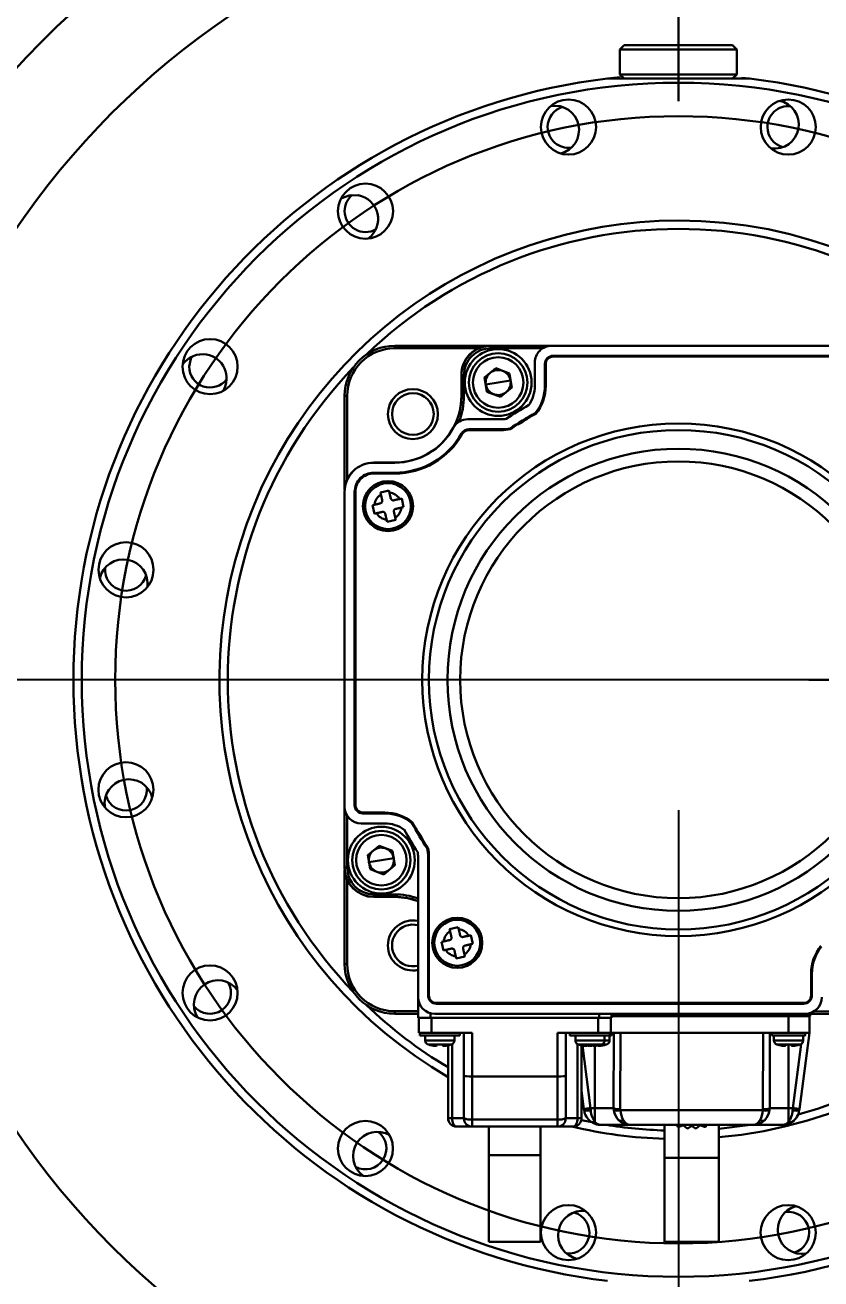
# Model space of a CAD drawing. Header units: millimetres. Extents: x 8 to 22425, y -1213 to 4973.
# Drawn here: x 10027 to 10122.4, y 3677.3 to 3827.5 of the extents above; entities that cross this region are included whole.
import ezdxf

# ---------------------------------------------------------------- set-up
doc = ezdxf.new("R2010")
doc.units = ezdxf.units.MM
doc.header["$PDSIZE"] = -1
doc.styles.get("Standard").update_dxf_attribs({"font": 'hyswlongfangsong.ttf'})
doc.dimstyles.new('ISO-25', dxfattribs={"dimscale": 25, "dimtxt": 3.5, "dimasz": 1.6, "dimexe": 1.25, "dimexo": 0.625, "dimtad": 1, "dimdec": 0, "dimzin": 9, "dimdsep": 46, "dimtxsty": 'Standard', "dimcen": 2.5, "dimadec": 0, "dimazin": 2, "dimtfac": 1, "dimtdec": 0, "dimtofl": 0, "dimtmove": 0, "dimatfit": 3, "dimfxl": 1, "dimarcsym": 0})

# ---------------------------------------------------------------- blocks, each defined once
blk = doc.blocks.new('*D170')
at = {"color": 0, "lineweight": -2, "transparency": 16777216}
for p, q in [((10120.92, 3749.07), (10816.81, 3749.07)), ((10785.56, 3709.07), (10785.56, 3165.07)), ((10540.92, 3125.07), (10816.81, 3125.07))]:
    blk.add_line(p, q, dxfattribs=at)
at = {"color": 0, "transparency": 16777216}
for points in [[(10778.89, 3709.07), (10792.22, 3709.07), (10785.56, 3749.07)], [(10778.89, 3165.07), (10792.22, 3165.07), (10785.56, 3125.07)]]:
    blk.add_solid(points, dxfattribs=at)
at = {"layer": 'Defpoints', "color": 0, "transparency": 16777216}
for p in [(10105.3, 3749.07), (10525.3, 3125.07), (10785.56, 3125.07)]:
    blk.add_point(p, dxfattribs=at)
at = {"color": 0, "transparency": 16777216, "insert": (10726.18, 3457.98), "char_height": 87.5, "attachment_point": 5, "rotation": 90}
blk.add_mtext('624', dxfattribs=at)
blk = doc.blocks.new('*D171')
at = {"color": 0, "lineweight": -2, "transparency": 16777216}
for p, q in [((10105.3, 3733.44), (10105.3, 3579.8)), ((10255.3, 3568.49), (10255.3, 3642.3)), ((10105.3, 3611.05), (9867.77, 3611.05)), ((10215.3, 3611.05), (10145.3, 3611.05))]:
    blk.add_line(p, q, dxfattribs=at)
at = {"color": 0, "transparency": 16777216}
for points in [[(10145.3, 3617.72), (10145.3, 3604.38), (10105.3, 3611.05)], [(10215.3, 3617.72), (10215.3, 3604.38), (10255.3, 3611.05)]]:
    blk.add_solid(points, dxfattribs=at)
at = {"layer": 'Defpoints', "color": 0, "transparency": 16777216}
for p in [(10105.3, 3749.07), (10255.3, 3611.05), (10255.3, 3552.87)]:
    blk.add_point(p, dxfattribs=at)
at = {"color": 0, "transparency": 16777216, "insert": (9939.68, 3670.42), "char_height": 87.5, "attachment_point": 5}
blk.add_mtext('150', dxfattribs=at)
blk = doc.blocks.new('*D173')
at = {"color": 0, "lineweight": -2, "transparency": 16777216}
for p, q in [((10120.92, 4329.07), (10815.43, 4329.07)), ((10784.18, 4289.07), (10784.18, 3789.07)), ((10120.92, 3749.07), (10815.43, 3749.07))]:
    blk.add_line(p, q, dxfattribs=at)
at = {"color": 0, "transparency": 16777216}
for points in [[(10777.51, 4289.07), (10790.84, 4289.07), (10784.18, 4329.07)], [(10777.51, 3789.07), (10790.84, 3789.07), (10784.18, 3749.07)]]:
    blk.add_solid(points, dxfattribs=at)
at = {"layer": 'Defpoints', "color": 0, "transparency": 16777216}
for p in [(10105.3, 4329.07), (10105.3, 3749.07), (10784.18, 3749.07)]:
    blk.add_point(p, dxfattribs=at)
at = {"color": 0, "transparency": 16777216, "insert": (10724.8, 4039.07), "char_height": 87.5, "attachment_point": 5, "rotation": 90}
blk.add_mtext('580', dxfattribs=at)
blk = doc.blocks.new('*D166')
at = {"color": 0, "lineweight": -2, "transparency": 16777216}
for p, q in [((9326.47, 4493.01), (8516.99, 4493.01)), ((8548.24, 3165.07), (8548.24, 4453.01)), ((10149.67, 3125.07), (8516.99, 3125.07))]:
    blk.add_line(p, q, dxfattribs=at)
at = {"color": 0, "transparency": 16777216}
for points in [[(8541.57, 4453.01), (8554.91, 4453.01), (8548.24, 4493.01)], [(8541.57, 3165.07), (8554.91, 3165.07), (8548.24, 3125.07)]]:
    blk.add_solid(points, dxfattribs=at)
at = {"layer": 'Defpoints', "color": 0, "transparency": 16777216}
for p in [(8548.24, 4493.01), (9342.1, 4493.01), (10165.3, 3125.07)]:
    blk.add_point(p, dxfattribs=at)
at = {"color": 0, "transparency": 16777216, "insert": (8488.87, 3809.04), "char_height": 87.5, "attachment_point": 5, "rotation": 90}
blk.add_mtext('1368', dxfattribs=at)

msp = doc.modelspace()

# ---------------------------------------------------------------- linework, layer by layer
at = {"color": 161, "lineweight": 30, "true_color": 0x67adff}
for p, q in [((10105.3, 3818.35), (10105.3, 4218.35)), ((10098.8, 3825.07), (10098.3, 3824.57)), ((10112.3, 3824.57), (10111.8, 3825.07)), ((10098.3, 3824.57), (10098.3, 3821.57)), ((10112.3, 3821.57), (10112.3, 3824.57)), ((10096.8, 3821.07), (10098.33, 3821.23)), ((10098.3, 3821.57), (10098.8, 3821.07)), ((10111.8, 3821.07), (10112.3, 3821.57)), ((10112.89, 3821.17), (10113.8, 3821.07)), ((10071.3, 3789.07), (10082.54, 3789.07)), ((10081.36, 3788.77), (10071.3, 3788.77)), ((10082.8, 3789.08), (10127.8, 3789.07)), ((10082.8, 3789.07), (10090.1, 3789.07)), ((10089.05, 3788.77), (10082.8, 3788.77)), ((10090.1, 3789.07), (10127.8, 3789.06)), ((10088.1, 3784.27), (10088.1, 3787.07)), ((10090.3, 3787.87), (10127.8, 3787.86)), ((10127.8, 3787.76), (10090.3, 3787.77)), ((10079.29, 3785.57), (10079.29, 3783.07)), ((10079.3, 3783.07), (10079.3, 3785.57)), ((10079.6, 3785.57), (10079.6, 3783.07)), ((10082.08, 3785.28), (10083.42, 3786.38)), ((10083.42, 3786.38), (10085.04, 3785.77)), ((10085.04, 3785.77), (10085.32, 3784.06)), ((10089.3, 3784.27), (10089.3, 3786.87)), ((10089.4, 3786.87), (10089.4, 3784.27)), ((10082.36, 3783.57), (10082.08, 3785.28)), ((10083.7, 3784.67), (10082.22, 3784.43)), ((10083.7, 3784.67), (10085.18, 3784.91)), ((10085.32, 3784.06), (10083.98, 3782.96)), ((10065.3, 3771.83), (10065.3, 3783.07)), ((10065.6, 3783.07), (10065.6, 3773.01)), ((10083.98, 3782.96), (10082.36, 3783.57)), ((10080.07, 3780.27), (10084.1, 3780.27)), ((10080.19, 3779.07), (10084.1, 3779.07)), ((10084.1, 3778.97), (10080.19, 3778.97)), ((10071.3, 3775.08), (10068.8, 3775.08)), ((10068.8, 3775.07), (10071.3, 3775.07)), ((10068.8, 3773.87), (10071.3, 3773.87)), ((10071.3, 3773.77), (10068.8, 3773.77)), ((10065.29, 3726.57), (10065.29, 3771.57)), ((10065.3, 3733.87), (10065.3, 3771.57)), ((10066.5, 3734.07), (10066.5, 3771.57)), ((10066.6, 3771.57), (10066.6, 3734.07)), ((10070.1, 3771.62), (10069.58, 3771.5)), ((10069.58, 3771.5), (10069.64, 3771.25)), ((10070.61, 3771.74), (10070.1, 3771.62)), ((10070.67, 3771.48), (10070.61, 3771.74)), ((10072.14, 3770.78), (10071.88, 3770.72)), ((10072.37, 3769.76), (10072.14, 3770.78)), ((10068.88, 3770.04), (10068.63, 3769.98)), ((10068.63, 3769.98), (10068.86, 3768.95)), ((10072.12, 3769.7), (10072.37, 3769.76)), ((10068.86, 3768.95), (10069.12, 3769.01)), ((10070.33, 3768.25), (10070.39, 3768)), ((10070.39, 3768), (10070.9, 3768.11)), ((10070.9, 3768.11), (10071.42, 3768.23)), ((10071.42, 3768.23), (10071.36, 3768.49)), ((10065.3, 3726.57), (10065.3, 3733.87)), ((10067.5, 3733.17), (10070.1, 3733.17)), ((10070.1, 3733.07), (10067.5, 3733.07)), ((10065.6, 3732.82), (10065.6, 3726.57)), ((10067.3, 3731.87), (10070.1, 3731.87)), ((10068.08, 3728.08), (10069.42, 3729.18)), ((10069.42, 3729.18), (10071.04, 3728.57)), ((10071.04, 3728.57), (10071.32, 3726.86)), ((10068.36, 3726.37), (10068.08, 3728.08)), ((10069.7, 3727.47), (10068.22, 3727.23)), ((10069.7, 3727.47), (10071.18, 3727.71)), ((10074.1, 3711.07), (10074.1, 3727.87)), ((10075.3, 3711.27), (10075.3, 3727.87)), ((10075.4, 3727.87), (10075.4, 3711.27)), ((10065.3, 3715.07), (10065.3, 3726.3)), ((10069.98, 3725.76), (10068.36, 3726.37)), ((10071.32, 3726.86), (10069.98, 3725.76)), ((10065.6, 3725.13), (10065.6, 3715.07)), ((10068.8, 3723.37), (10071.3, 3723.37)), ((10071.3, 3723.07), (10068.8, 3723.07)), ((10068.8, 3723.06), (10071.3, 3723.06)), ((10078.39, 3719.32), (10077.88, 3719.2)), ((10077.88, 3719.2), (10077.94, 3718.95)), ((10078.91, 3719.44), (10078.39, 3719.32)), ((10078.97, 3719.18), (10078.91, 3719.44)), ((10080.43, 3718.48), (10080.18, 3718.42)), ((10080.67, 3717.46), (10080.43, 3718.48)), ((10077.18, 3717.74), (10076.92, 3717.68)), ((10076.92, 3717.68), (10077.16, 3716.65)), ((10077.16, 3716.65), (10077.41, 3716.71)), ((10080.41, 3717.4), (10080.67, 3717.46)), ((10078.62, 3715.95), (10078.68, 3715.7)), ((10078.68, 3715.7), (10079.2, 3715.81)), ((10079.2, 3715.81), (10079.72, 3715.93)), ((10079.72, 3715.93), (10079.66, 3716.19)), ((10121.2, 3711.27), (10121.2, 3713.87)), ((10121.3, 3713.87), (10121.3, 3711.27)), ((10074.1, 3708.57), (10074.1, 3711.07)), ((10071.3, 3709.37), (10074.1, 3709.37)), ((10074.1, 3709.07), (10071.3, 3709.07)), ((10075.6, 3708.57), (10075.6, 3709.13)), ((10120.5, 3709.07), (10076.1, 3709.07)), ((10076.3, 3710.37), (10120.3, 3710.37)), ((10120.3, 3710.27), (10076.3, 3710.27)), ((10095.8, 3708.57), (10095.8, 3709.07)), ((10097.3, 3708.57), (10097.3, 3709.07)), ((10127.8, 3709.05), (10097.3, 3709.06)), ((10118.5, 3709.06), (10118.5, 3708.77)), ((10127.8, 3709.06), (10120.5, 3709.07)), ((10121.1, 3709.06), (10121.1, 3708.77)), ((10121.55, 3709.37), (10127.8, 3709.36)), ((10074.2, 3706.77), (10074.2, 3708.57)), ((10075.6, 3708.57), (10095.8, 3708.57)), ((10075.7, 3708.57), (10075.7, 3706.77)), ((10095.7, 3706.77), (10095.7, 3708.57)), ((10097.2, 3708.57), (10097.2, 3706.77)), ((10097.3, 3708.77), (10118.5, 3708.77)), ((10118.5, 3706.77), (10118.5, 3708.77)), ((10121, 3708.77), (10121, 3706.77)), ((10074.3, 3706.77), (10074.3, 3706.47)), ((10074.95, 3706.47), (10074.95, 3705.86)), ((10080.6, 3706.77), (10075.7, 3706.77)), ((10078.45, 3705.86), (10078.45, 3706.47)), ((10079.1, 3706.47), (10079.1, 3706.77)), ((10079.6, 3701.65), (10079.6, 3706.77)), ((10080.6, 3706.77), (10080.6, 3701.57)), ((10090.81, 3701.57), (10090.81, 3706.77)), ((10095.7, 3706.77), (10090.81, 3706.77)), ((10091.81, 3706.77), (10091.81, 3701.65)), ((10092.3, 3706.77), (10092.3, 3706.47)), ((10092.95, 3706.47), (10092.95, 3705.86)), ((10096.45, 3705.86), (10096.45, 3706.47)), ((10097.05, 3705.86), (10097.05, 3706.47)), ((10097.1, 3706.47), (10097.1, 3706.77)), ((10098.35, 3706.77), (10097.2, 3706.77)), ((10097.3, 3706.47), (10097.3, 3706.77)), ((10097.54, 3697.77), (10097.55, 3706.77)), ((10098.35, 3706.77), (10098.34, 3697.66)), ((10098.35, 3706.77), (10115.45, 3706.77)), ((10115.44, 3697.66), (10115.45, 3706.77)), ((10118.5, 3706.77), (10115.45, 3706.77)), ((10116.25, 3706.77), (10116.24, 3697.77)), ((10116.5, 3706.77), (10116.5, 3706.47)), ((10116.75, 3706.47), (10116.75, 3705.86)), ((10121, 3706.77), (10119.81, 3697.66)), ((10120.25, 3705.86), (10120.25, 3706.47)), ((10120.5, 3706.47), (10120.5, 3706.77)), ((10075.32, 3705.39), (10075.34, 3705.39)), ((10076.35, 3705.39), (10076.35, 3705.39)), ((10076.35, 3705.39), (10076.35, 3705.27)), ((10077.05, 3705.39), (10077.05, 3705.39)), ((10077.05, 3705.39), (10077.05, 3705.27)), ((10077.69, 3696.57), (10077.7, 3705.29)), ((10078.07, 3705.39), (10078.05, 3705.39)), ((10078.07, 3705.39), (10078.11, 3705.39)), ((10078.18, 3705.42), (10078.18, 3696.57)), ((10093.21, 3696.57), (10093.21, 3705.42)), ((10093.32, 3705.39), (10093.34, 3705.38)), ((10093.7, 3705.29), (10093.69, 3696.57)), ((10093.8, 3705.27), (10094.78, 3697.77)), ((10094.35, 3705.38), (10094.35, 3705.39)), ((10095.05, 3705.39), (10095.05, 3705.38)), ((10095.29, 3697.77), (10095.3, 3705.23)), ((10096.07, 3705.39), (10096.05, 3705.38)), ((10096.11, 3705.39), (10096.07, 3705.39)), ((10096.67, 3705.39), (10096.65, 3705.38)), ((10096.71, 3705.39), (10096.67, 3705.39)), ((10117.12, 3705.39), (10117.08, 3705.39)), ((10117.12, 3705.39), (10117.14, 3705.38)), ((10118.15, 3705.38), (10118.15, 3705.39)), ((10118.5, 3705.39), (10118.49, 3697.77)), ((10118.85, 3705.39), (10118.85, 3705.38)), ((10119.01, 3697.77), (10120.02, 3705.44)), ((10119.87, 3705.39), (10119.85, 3705.38)), ((10119.91, 3705.39), (10119.87, 3705.39)), ((10079.59, 3696.57), (10079.6, 3701.65)), ((10080.6, 3701.57), (10080.59, 3696.4)), ((10080.6, 3701.57), (10090.81, 3701.57)), ((10090.81, 3696.4), (10090.81, 3701.57)), ((10091.81, 3701.65), (10091.81, 3696.57)), ((10093.98, 3697.66), (10093.7, 3699.87)), ((10094.78, 3697.77), (10095.29, 3697.77)), ((10098.36, 3697.51), (10115.43, 3697.51)), ((10118.49, 3697.77), (10119.01, 3697.77)), ((10080.59, 3696.4), (10090.81, 3696.4)), ((10090.81, 3695.57), (10080.59, 3695.57)), ((10093.67, 3696.33), (10094.91, 3696.07)), ((10099.12, 3695.81), (10098.82, 3695.9)), ((10114.33, 3695.77), (10099.46, 3695.77)), ((10105.25, 3695.55), (10105.06, 3695.77)), ((10105.82, 3695.7), (10105.36, 3695.52)), ((10106.3, 3695.36), (10105.92, 3695.68)), ((10106.84, 3695.6), (10106.42, 3695.35)), ((10107.37, 3695.35), (10106.95, 3695.6)), ((10107.87, 3695.68), (10107.49, 3695.36)), ((10108.43, 3695.52), (10107.97, 3695.7)), ((10108.73, 3695.77), (10108.54, 3695.55)), ((10082.59, 3692.12), (10082.59, 3681.75)), ((10088.79, 3681.75), (10088.79, 3692.12)), ((10103.64, 3691.82), (10103.64, 3681.75)), ((10110.14, 3681.75), (10110.14, 3691.82))]:
    msp.add_line(p, q, dxfattribs=at)
for p, q in [((10105.3, 3749.07), (10000.3, 3749.07)), ((10255.3, 3749.07), (10105.3, 3749.07))]:
    msp.add_line(p, q)
at = {"color": 161, "lineweight": 30, "true_color": 0x67adff, "flags": 128}
for points in [[(10098.8, 3825.07), (10098.82, 3825.07), (10099.09, 3825.07), (10099.69, 3825.07), (10100.6, 3825.07), (10101.76, 3825.07), (10103.11, 3825.07), (10104.58, 3825.07), (10106.09, 3825.07), (10107.56, 3825.07), (10108.9, 3825.07), (10110.06, 3825.07), (10110.95, 3825.07), (10111.54, 3825.07), (10111.8, 3825.07), (10111.8, 3825.07)], [(10112.3, 3824.57), (10112.16, 3824.57), (10111.68, 3824.57), (10110.87, 3824.57), (10109.79, 3824.57), (10108.48, 3824.57), (10107.01, 3824.57), (10105.46, 3824.57), (10103.9, 3824.57), (10102.41, 3824.57), (10101.06, 3824.57), (10099.93, 3824.57), (10099.07, 3824.57), (10098.52, 3824.57), (10098.31, 3824.57), (10098.3, 3824.57)], [(10098.3, 3821.57), (10098.31, 3821.57), (10098.52, 3821.57), (10099.07, 3821.57), (10099.93, 3821.57), (10101.06, 3821.57), (10102.41, 3821.57), (10103.9, 3821.57), (10105.46, 3821.57), (10107.01, 3821.57), (10108.48, 3821.57)], [(10108.48, 3821.57), (10109.79, 3821.57), (10110.87, 3821.57), (10111.68, 3821.57), (10112.16, 3821.57), (10112.3, 3821.57)], [(10064.86, 3806.69), (10065.84, 3807.08), (10066.91, 3807.1)], [(10071.3, 3789.07), (10071.3, 3789.06), (10071.3, 3789.05), (10071.3, 3789.02), (10071.3, 3788.98), (10071.3, 3788.94), (10071.3, 3788.88), (10071.3, 3788.83), (10071.3, 3788.77)], [(10082.8, 3788.77), (10082.8, 3788.83), (10082.8, 3788.88), (10082.8, 3788.93), (10082.8, 3788.98), (10082.8, 3789.02), (10082.8, 3789.05), (10082.8, 3789.06), (10082.8, 3789.07)], [(10046.98, 3787.76), (10046.86, 3787.52), (10046.67, 3786.57)], [(10079.6, 3785.57), (10079.54, 3785.57), (10079.49, 3785.57), (10079.43, 3785.57), (10079.39, 3785.57), (10079.35, 3785.57), (10079.32, 3785.57), (10079.31, 3785.57), (10079.3, 3785.57)], [(10065.3, 3783.07), (10065.31, 3783.07), (10065.32, 3783.07), (10065.35, 3783.07), (10065.39, 3783.07), (10065.43, 3783.07), (10065.49, 3783.07), (10065.54, 3783.07), (10065.6, 3783.07)], [(10079.6, 3783.07), (10079.54, 3783.07), (10079.49, 3783.07), (10079.43, 3783.07), (10079.39, 3783.07), (10079.35, 3783.07), (10079.32, 3783.07), (10079.31, 3783.07), (10079.3, 3783.07)], [(10069.64, 3771.25), (10069.66, 3771.16), (10069.68, 3771.08), (10069.7, 3770.99), (10069.72, 3770.9), (10069.74, 3770.82), (10069.76, 3770.73), (10069.78, 3770.64), (10069.8, 3770.55)], [(10070.83, 3770.79), (10070.81, 3770.88), (10070.79, 3770.97), (10070.77, 3771.05), (10070.75, 3771.14), (10070.73, 3771.23), (10070.71, 3771.31), (10070.69, 3771.4), (10070.67, 3771.48)], [(10071.88, 3770.72), (10071.8, 3770.71), (10071.71, 3770.69), (10071.62, 3770.67), (10071.54, 3770.65), (10071.45, 3770.63), (10071.37, 3770.61), (10071.28, 3770.59), (10071.19, 3770.57)], [(10069.57, 3770.19), (10069.49, 3770.17), (10069.4, 3770.16), (10069.31, 3770.14), (10069.23, 3770.12), (10069.14, 3770.1), (10069.05, 3770.08), (10068.97, 3770.06), (10068.88, 3770.04)], [(10069.12, 3769.01), (10069.2, 3769.03), (10069.29, 3769.05), (10069.38, 3769.07), (10069.46, 3769.09), (10069.55, 3769.11), (10069.63, 3769.13), (10069.72, 3769.15), (10069.81, 3769.17)], [(10071.36, 3768.49), (10071.34, 3768.58), (10071.32, 3768.66), (10071.3, 3768.75), (10071.28, 3768.84), (10071.26, 3768.92), (10071.24, 3769.01), (10071.22, 3769.1), (10071.2, 3769.18)], [(10071.43, 3769.54), (10071.51, 3769.56), (10071.6, 3769.58), (10071.69, 3769.6), (10071.77, 3769.62), (10071.86, 3769.64), (10071.95, 3769.66), (10072.03, 3769.68), (10072.12, 3769.7)], [(10070.17, 3768.95), (10070.19, 3768.86), (10070.21, 3768.77), (10070.23, 3768.68), (10070.25, 3768.6), (10070.27, 3768.51), (10070.29, 3768.43), (10070.31, 3768.34), (10070.33, 3768.25)], [(10065.3, 3726.57), (10065.3, 3726.57), (10065.32, 3726.57), (10065.35, 3726.57), (10065.38, 3726.57), (10065.43, 3726.57), (10065.48, 3726.57), (10065.54, 3726.57), (10065.6, 3726.57)], [(10068.8, 3723.07), (10068.8, 3723.07), (10068.8, 3723.09), (10068.8, 3723.12), (10068.8, 3723.16), (10068.8, 3723.2), (10068.8, 3723.25), (10068.8, 3723.31), (10068.8, 3723.37)], [(10071.3, 3723.07), (10071.3, 3723.07), (10071.3, 3723.09), (10071.3, 3723.12), (10071.3, 3723.16), (10071.3, 3723.2), (10071.3, 3723.25), (10071.3, 3723.31), (10071.3, 3723.37)], [(10071.3, 3723.06), (10072.86, 3722.91), (10074.1, 3722.55)], [(10077.94, 3718.95), (10077.96, 3718.86), (10077.98, 3718.78), (10078, 3718.69), (10078.02, 3718.6), (10078.04, 3718.52), (10078.06, 3718.43), (10078.08, 3718.34), (10078.1, 3718.25)], [(10079.13, 3718.49), (10079.11, 3718.58), (10079.09, 3718.67), (10079.07, 3718.75), (10079.05, 3718.84), (10079.03, 3718.93), (10079.01, 3719.01), (10078.99, 3719.1), (10078.97, 3719.18)], [(10080.18, 3718.42), (10080.09, 3718.4), (10080.01, 3718.38), (10079.92, 3718.37), (10079.83, 3718.35), (10079.75, 3718.33), (10079.66, 3718.31), (10079.57, 3718.29), (10079.49, 3718.27)], [(10077.87, 3717.89), (10077.78, 3717.87), (10077.7, 3717.85), (10077.61, 3717.83), (10077.52, 3717.81), (10077.44, 3717.79), (10077.35, 3717.78), (10077.27, 3717.76), (10077.18, 3717.74)], [(10077.41, 3716.71), (10077.5, 3716.73), (10077.59, 3716.75), (10077.67, 3716.77), (10077.76, 3716.79), (10077.84, 3716.81), (10077.93, 3716.83), (10078.02, 3716.85), (10078.1, 3716.87)], [(10078.46, 3716.65), (10078.48, 3716.56), (10078.5, 3716.47), (10078.52, 3716.38), (10078.54, 3716.3), (10078.56, 3716.21), (10078.58, 3716.12), (10078.6, 3716.04), (10078.62, 3715.95)], [(10079.66, 3716.19), (10079.64, 3716.28), (10079.62, 3716.36), (10079.6, 3716.45), (10079.58, 3716.53), (10079.56, 3716.62), (10079.54, 3716.71), (10079.52, 3716.8), (10079.5, 3716.88)], [(10079.72, 3717.24), (10079.81, 3717.26), (10079.9, 3717.28), (10079.98, 3717.3), (10080.07, 3717.32), (10080.16, 3717.34), (10080.24, 3717.36), (10080.33, 3717.38), (10080.41, 3717.4)], [(10065.3, 3715.07), (10065.3, 3715.07), (10065.32, 3715.07), (10065.35, 3715.07), (10065.38, 3715.07), (10065.43, 3715.07), (10065.48, 3715.07), (10065.54, 3715.07), (10065.6, 3715.07)], [(10071.3, 3709.07), (10071.3, 3709.07), (10071.3, 3709.09), (10071.3, 3709.12), (10071.3, 3709.16), (10071.3, 3709.2), (10071.3, 3709.25), (10071.3, 3709.31), (10071.3, 3709.37)], [(10075.6, 3708.57), (10075.3, 3708.57), (10075.02, 3708.57), (10074.76, 3708.57), (10074.54, 3708.57), (10074.35, 3708.57), (10074.21, 3708.57), (10074.12, 3708.57), (10074.1, 3708.57)], [(10097.3, 3708.57), (10097.27, 3708.57), (10097.18, 3708.57), (10097.04, 3708.57), (10096.86, 3708.57), (10096.63, 3708.57), (10096.37, 3708.57), (10096.09, 3708.57), (10095.8, 3708.57)], [(10121.1, 3708.77), (10121.05, 3708.77), (10120.9, 3708.77), (10120.66, 3708.77), (10120.33, 3708.77), (10119.94, 3708.77), (10119.49, 3708.77), (10119, 3708.77), (10118.5, 3708.77)], [(10074.2, 3706.77), (10074.22, 3706.77), (10074.31, 3706.77), (10074.45, 3706.77), (10074.63, 3706.77), (10074.86, 3706.77), (10075.12, 3706.77), (10075.4, 3706.77), (10075.7, 3706.77)], [(10074.3, 3706.47), (10074.48, 3706.47), (10075, 3706.47), (10075.78, 3706.47), (10076.7, 3706.47), (10077.61, 3706.47), (10078.39, 3706.47), (10078.91, 3706.47), (10079.1, 3706.47), (10079.1, 3706.47)], [(10092.3, 3706.47), (10092.48, 3706.47), (10093, 3706.47), (10093.78, 3706.47), (10094.7, 3706.47), (10095.61, 3706.47), (10096.39, 3706.47), (10096.91, 3706.47), (10097.1, 3706.47), (10097.1, 3706.47)], [(10095.7, 3706.77), (10095.99, 3706.77), (10096.27, 3706.77), (10096.53, 3706.77), (10096.76, 3706.77), (10096.94, 3706.77), (10097.08, 3706.77), (10097.17, 3706.77), (10097.2, 3706.77)], [(10097.1, 3706.47), (10097.14, 3706.47), (10097.3, 3706.47)], [(10116.5, 3706.47), (10116.65, 3706.47), (10117.08, 3706.47), (10117.73, 3706.47), (10118.5, 3706.47), (10119.26, 3706.47), (10119.91, 3706.47), (10120.34, 3706.47), (10120.5, 3706.47), (10120.5, 3706.47)], [(10121, 3706.77), (10120.95, 3706.77), (10120.81, 3706.77), (10120.57, 3706.77), (10120.26, 3706.77), (10119.88, 3706.77), (10119.45, 3706.77), (10118.98, 3706.77), (10118.5, 3706.77)], [(10074.95, 3705.86), (10075.08, 3705.86), (10075.46, 3705.86), (10076.03, 3705.86), (10076.7, 3705.86)], [(10076.35, 3705.39), (10076.17, 3705.39), (10076, 3705.39), (10075.84, 3705.39), (10075.7, 3705.39), (10075.58, 3705.39), (10075.48, 3705.39), (10075.4, 3705.39), (10075.34, 3705.39)], [(10077.05, 3705.39), (10076.96, 3705.39), (10076.87, 3705.39), (10076.78, 3705.39), (10076.7, 3705.39), (10076.61, 3705.39), (10076.52, 3705.39), (10076.43, 3705.39), (10076.35, 3705.39)], [(10076.7, 3705.86), (10077.37, 3705.86), (10077.93, 3705.86), (10078.31, 3705.86), (10078.45, 3705.86)], [(10078.05, 3705.39), (10077.99, 3705.39), (10077.91, 3705.39), (10077.81, 3705.39), (10077.69, 3705.39), (10077.55, 3705.39), (10077.39, 3705.39), (10077.22, 3705.39), (10077.05, 3705.39)], [(10092.95, 3705.86), (10093.08, 3705.86), (10093.46, 3705.86), (10094.03, 3705.86), (10094.7, 3705.86)], [(10093.32, 3705.39), (10093.3, 3705.39), (10093.29, 3705.39), (10093.28, 3705.39), (10093.28, 3705.39)], [(10094.35, 3705.38), (10094.17, 3705.38), (10094, 3705.38), (10093.85, 3705.38), (10093.7, 3705.38), (10093.58, 3705.38), (10093.48, 3705.38), (10093.4, 3705.38), (10093.34, 3705.38)], [(10094.95, 3705.38), (10094.77, 3705.38), (10094.6, 3705.38), (10094.44, 3705.38), (10094.33, 3705.38)], [(10095.05, 3705.39), (10094.96, 3705.39), (10094.87, 3705.39), (10094.78, 3705.39), (10094.7, 3705.39), (10094.61, 3705.39), (10094.52, 3705.39), (10094.43, 3705.39), (10094.35, 3705.39)], [(10094.35, 3705.38), (10094.35, 3705.37), (10094.35, 3705.35), (10094.35, 3705.34), (10094.35, 3705.32), (10094.35, 3705.31), (10094.35, 3705.29), (10094.35, 3705.28), (10094.35, 3705.27)], [(10094.7, 3705.86), (10095.37, 3705.86), (10095.93, 3705.86), (10096.31, 3705.86), (10096.45, 3705.86)], [(10094.95, 3705.38), (10094.95, 3705.37), (10094.95, 3705.35), (10094.95, 3705.34), (10094.95, 3705.32), (10094.95, 3705.31), (10094.95, 3705.29), (10094.95, 3705.28), (10094.95, 3705.27)], [(10096.05, 3705.38), (10095.99, 3705.38), (10095.91, 3705.38), (10095.81, 3705.38), (10095.69, 3705.38), (10095.55, 3705.38), (10095.39, 3705.38), (10095.22, 3705.38), (10095.05, 3705.38)], [(10095.05, 3705.38), (10095.05, 3705.37), (10095.05, 3705.35), (10095.05, 3705.34), (10095.05, 3705.32), (10095.05, 3705.31), (10095.05, 3705.29), (10095.05, 3705.28), (10095.05, 3705.27)], [(10096.65, 3705.38), (10096.59, 3705.38), (10096.51, 3705.38), (10096.41, 3705.38), (10096.29, 3705.38), (10096.15, 3705.38), (10096.06, 3705.38)], [(10096.45, 3705.86), (10096.53, 3705.86), (10096.91, 3705.86), (10097.05, 3705.86)], [(10116.75, 3705.86), (10116.88, 3705.86), (10117.26, 3705.86), (10117.83, 3705.86), (10118.5, 3705.86)], [(10118.15, 3705.38), (10117.97, 3705.38), (10117.8, 3705.38), (10117.65, 3705.38), (10117.5, 3705.38), (10117.38, 3705.38), (10117.28, 3705.38), (10117.2, 3705.38), (10117.14, 3705.38)], [(10118.85, 3705.39), (10118.76, 3705.39), (10118.67, 3705.39), (10118.58, 3705.39), (10118.5, 3705.39), (10118.41, 3705.39), (10118.32, 3705.39), (10118.23, 3705.39), (10118.15, 3705.39)], [(10118.15, 3705.38), (10118.15, 3705.37), (10118.15, 3705.35), (10118.15, 3705.33), (10118.15, 3705.32), (10118.15, 3705.31), (10118.15, 3705.29), (10118.15, 3705.28), (10118.15, 3705.27)], [(10118.5, 3705.86), (10119.17, 3705.86), (10119.73, 3705.86), (10120.11, 3705.86), (10120.25, 3705.86)], [(10119.85, 3705.38), (10119.79, 3705.38), (10119.71, 3705.38), (10119.61, 3705.38), (10119.49, 3705.38), (10119.35, 3705.38), (10119.19, 3705.38), (10119.02, 3705.38), (10118.85, 3705.38)], [(10118.85, 3705.38), (10118.85, 3705.37), (10118.85, 3705.35), (10118.85, 3705.33), (10118.85, 3705.32), (10118.85, 3705.31), (10118.85, 3705.29), (10118.85, 3705.28), (10118.85, 3705.27)], [(10093.98, 3697.66), (10094, 3697.67), (10094.04, 3697.67), (10094.12, 3697.68), (10094.21, 3697.69), (10094.33, 3697.71), (10094.47, 3697.73), (10094.62, 3697.75), (10094.78, 3697.77)], [(10094, 3697.51), (10094, 3697.56), (10093.99, 3697.61), (10093.98, 3697.66)], [(10094.8, 3697.51), (10094.79, 3697.59), (10094.78, 3697.68), (10094.78, 3697.77)], [(10095.29, 3697.77), (10095.29, 3697.53), (10095.29, 3697.29), (10095.29, 3697.06), (10095.29, 3696.85), (10095.29, 3696.64), (10095.29, 3696.45), (10095.29, 3696.28), (10095.29, 3696.13)], [(10095.29, 3697.77), (10095.73, 3697.77), (10096.16, 3697.77), (10096.55, 3697.77), (10096.89, 3697.77), (10097.17, 3697.77), (10097.37, 3697.77), (10097.5, 3697.77), (10097.54, 3697.77)], [(10116.24, 3697.77), (10116.29, 3697.77), (10116.42, 3697.77), (10116.62, 3697.77), (10116.9, 3697.77), (10117.24, 3697.77), (10117.63, 3697.77), (10118.06, 3697.77), (10118.49, 3697.77)], [(10118.49, 3697.77), (10118.49, 3697.53), (10118.49, 3697.29), (10118.49, 3697.06), (10118.49, 3696.84), (10118.49, 3696.64), (10118.49, 3696.45), (10118.49, 3696.28), (10118.49, 3696.13)], [(10119.01, 3697.77), (10119.01, 3697.68), (10119, 3697.59), (10118.99, 3697.51)], [(10119.01, 3697.77), (10119.17, 3697.75), (10119.32, 3697.73), (10119.45, 3697.71), (10119.58, 3697.69), (10119.67, 3697.68), (10119.75, 3697.67), (10119.79, 3697.66), (10119.81, 3697.66)], [(10119.81, 3697.66), (10119.8, 3697.61), (10119.79, 3697.56), (10119.79, 3697.51)], [(10077.69, 3696.57), (10077.7, 3696.57), (10077.73, 3696.57), (10077.77, 3696.57), (10077.83, 3696.57), (10077.9, 3696.57), (10077.98, 3696.57), (10078.08, 3696.57), (10078.18, 3696.57)], [(10078.18, 3696.57), (10078.49, 3696.57), (10078.77, 3696.57), (10079.01, 3696.57), (10079.22, 3696.57), (10079.38, 3696.57), (10079.5, 3696.57), (10079.57, 3696.57), (10079.59, 3696.57)], [(10078.69, 3695.57), (10078.59, 3695.59), (10078.5, 3695.64), (10078.41, 3695.74), (10078.33, 3695.86), (10078.27, 3696.01), (10078.22, 3696.19), (10078.19, 3696.37), (10078.18, 3696.57)], [(10080.59, 3695.57), (10080.56, 3695.57), (10080.47, 3695.57), (10080.31, 3695.57), (10080.09, 3695.57), (10079.81, 3695.57), (10079.48, 3695.57), (10079.11, 3695.57), (10078.69, 3695.57)], [(10080.59, 3696.4), (10080.59, 3696.23), (10080.59, 3696.07), (10080.59, 3695.93), (10080.59, 3695.81), (10080.59, 3695.7), (10080.59, 3695.63), (10080.59, 3695.58), (10080.59, 3695.57)], [(10090.81, 3696.4), (10090.81, 3696.23), (10090.81, 3696.07), (10090.81, 3695.93), (10090.81, 3695.8), (10090.81, 3695.7), (10090.81, 3695.63), (10090.81, 3695.58), (10090.81, 3695.57)], [(10092.69, 3695.57), (10092.31, 3695.57), (10091.96, 3695.57), (10091.65, 3695.57), (10091.38, 3695.57), (10091.16, 3695.57), (10090.99, 3695.57), (10090.87, 3695.57), (10090.81, 3695.57)], [(10091.81, 3696.57), (10091.86, 3696.57), (10091.95, 3696.57), (10092.08, 3696.57), (10092.24, 3696.57), (10092.44, 3696.57), (10092.67, 3696.57), (10092.93, 3696.57), (10093.21, 3696.57)], [(10093.21, 3696.57), (10093.2, 3696.37), (10093.17, 3696.18), (10093.12, 3696.01), (10093.06, 3695.86), (10092.98, 3695.74), (10092.89, 3695.64), (10092.79, 3695.59), (10092.69, 3695.57)], [(10093.21, 3696.57), (10093.31, 3696.57), (10093.41, 3696.57), (10093.49, 3696.57), (10093.56, 3696.57), (10093.62, 3696.57), (10093.66, 3696.57), (10093.69, 3696.57), (10093.69, 3696.57)], [(10099.46, 3695.77), (10099.29, 3695.77), (10099.02, 3695.77), (10098.67, 3695.77), (10098.25, 3695.77), (10097.75, 3695.77), (10097.2, 3695.77), (10096.61, 3695.77), (10095.99, 3695.77)], [(10103.64, 3695.77), (10103.64, 3695.64), (10103.64, 3693.77), (10103.64, 3691.82)], [(10110.14, 3691.82), (10110.14, 3693.77), (10110.14, 3695.64), (10110.14, 3695.77)], [(10110.14, 3695.28), (10113.96, 3695.77), (10113.96, 3695.77)], [(10117.8, 3695.77), (10117.18, 3695.77), (10116.59, 3695.77), (10116.04, 3695.77), (10115.54, 3695.77), (10115.12, 3695.77), (10114.77, 3695.77), (10114.5, 3695.77), (10114.33, 3695.77)], [(10084.63, 3692.12), (10083.7, 3692.12), (10083.01, 3692.12), (10082.64, 3692.12), (10082.59, 3692.12)], [(10088.79, 3692.12), (10088.75, 3692.12), (10088.38, 3692.12), (10087.69, 3692.12), (10086.75, 3692.12), (10085.69, 3692.12), (10084.63, 3692.12)], [(10104.08, 3691.82), (10103.7, 3691.82), (10103.64, 3691.82)], [(10110.14, 3691.82), (10110, 3691.82), (10109.51, 3691.82), (10108.75, 3691.82), (10107.78, 3691.82), (10106.72, 3691.82), (10105.67, 3691.82), (10104.76, 3691.82), (10104.08, 3691.82)], [(10085.69, 3681.75), (10084.63, 3681.75), (10083.7, 3681.75), (10083.01, 3681.75), (10082.64, 3681.75), (10082.59, 3681.75)], [(10088.79, 3681.75), (10088.75, 3681.75), (10088.38, 3681.75), (10087.69, 3681.75), (10086.75, 3681.75), (10085.69, 3681.75)], [(10106.89, 3681.75), (10105.84, 3681.75), (10104.9, 3681.75), (10104.17, 3681.75), (10103.74, 3681.75), (10103.64, 3681.75)], [(10110.14, 3681.75), (10110.04, 3681.75), (10109.61, 3681.75), (10108.89, 3681.75), (10107.95, 3681.75), (10106.89, 3681.75)]]:
    msp.add_lwpolyline(points, dxfattribs=at)
at = {"color": 161, "lineweight": 30, "true_color": 0x67adff}
for centre, radius in [((10105.3, 3749.07), 116), ((10105.3, 3749.07), 108), ((10105.3, 3749.07), 96), ((10105.3, 3749.07), 71.5), ((10092.13, 3815.27), 3.3), ((10118.47, 3815.27), 3.3), ((10105.3, 3749.07), 67.5), ((10067.8, 3805.19), 3.3), ((10049.18, 3786.57), 3.3), ((10083.7, 3784.67), 4), ((10083.7, 3784.67), 3.5), ((10083.7, 3784.67), 3.03), ((10073.48, 3780.89), 3), ((10073.48, 3780.89), 2.5), ((10105.3, 3749.07), 30.69), ((10105.3, 3749.07), 29.9), ((10105.3, 3749.07), 27.67), ((10105.3, 3749.07), 26.15), ((10070.5, 3769.87), 3), ((10070.5, 3769.87), 2.75), ((10039.1, 3762.24), 3.3), ((10039.09, 3735.9), 3.3), ((10069.7, 3727.47), 4), ((10069.7, 3727.47), 3.5), ((10069.7, 3727.47), 3.03), ((10078.8, 3717.57), 3), ((10078.8, 3717.57), 2.75), ((10049.17, 3711.57), 3.3), ((10067.79, 3692.94), 3.3), ((10092.13, 3682.86), 3.3), ((10118.46, 3682.86), 3.3)]:
    msp.add_circle(centre, radius, dxfattribs=at)
for centre, radius, start, end in [((10105.3, 3749.07), 120, 92.388, 240.0597), ((10105.3, 3749.07), 119, 92.4081, 240.0597), ((10105.3, 3749.07), 72.5, 96.7288, 263.263), ((10105.3, 3749.07), 72.5, 276.7288, 83.263), ((10092.13, 3815.27), 2.5, 106.493, 180), ((10090.49, 3814.92), 2.9, 284.0712, 99.851), ((10118.47, 3815.27), 2.5, 83.993, 180), ((10116.82, 3815.58), 2.9, 350.1764, 77.351), ((10092.13, 3815.27), 2.5, 180, 277.4333), ((10118.47, 3815.27), 2.5, 180, 254.9333), ((10116.82, 3815.58), 2.9, 261.5712, 350.1764), ((10067.8, 3805.19), 2.5, 128.993, 180), ((10066.41, 3804.24), 2.9, 306.5712, 80.1764), ((10067.8, 3805.19), 2.5, 180, 299.9333), ((10105.3, 3749.07), 55, 89.9959, 239.8755), ((10105.3, 3749.07), 55, 275.0549, 89.9959), ((10105.3, 3749.07), 54, 89.9959, 133.8758), ((10105.3, 3749.07), 54, 46.1159, 89.9959), ((10071.3, 3783.07), 6, 89.9959, 179.9959), ((10071.3, 3783.07), 5.7, 89.9959, 179.9959), ((10082.8, 3785.57), 3.51, 89.9959, 179.9959), ((10082.8, 3785.57), 3.5, 89.9959, 179.9959), ((10082.8, 3785.57), 3.2, 89.9959, 179.9959), ((10090.1, 3787.07), 2, 89.9959, 179.9959), ((10048.26, 3785.16), 2.9, 80.1764, 144.851), ((10048.26, 3785.16), 2.9, 329.0712, 80.1764), ((10090.3, 3786.87), 1, 89.9959, 179.9959), ((10090.3, 3786.87), 0.9, 89.9959, 179.9959), ((10049.17, 3786.57), 2.5, 180, 322.4333), ((10105.3, 3749.07), 54, 136.1159, 223.8758), ((10083.7, 3784.67), 1.5, 129.3129, 189.3129), ((10083.7, 3784.67), 1.5, 69.3129, 129.3129), ((10083.7, 3784.67), 1.5, 9.3129, 69.3129), ((10083.7, 3784.67), 1.5, 189.3129, 249.3129), ((10083.7, 3784.67), 1.5, 309.3129, 9.3129), ((10084.1, 3784.27), 4, 324.3299, 359.9959), ((10084.1, 3784.27), 5.2, 321.1015, 359.9959), ((10084.1, 3784.27), 5.3, 320.8817, 359.9959), ((10071.3, 3783.07), 7.99, 269.9959, 359.9959), ((10071.3, 3783.07), 8, 331.3105, 359.9959), ((10071.3, 3783.07), 8.3, 337.9401, 359.9959), ((10083.7, 3784.67), 1.5, 249.3129, 309.3129), ((10105.3, 3749.07), 37.45, 118.6364, 123.4741), ((10080.07, 3778.27), 2, 89.9959, 151.3105), ((10084.1, 3784.27), 4, 269.9959, 277.7807), ((10105.3, 3749.07), 36.25, 118.2369, 123.8737), ((10105.3, 3749.07), 36.15, 122.1927, 123.9056), ((10084.1, 3784.27), 5, 292.804, 309.3066), ((10105.3, 3749.07), 36.15, 118.205, 119.9179), ((10071.3, 3783.07), 8, 269.9959, 331.3105), ((10071.3, 3783.07), 9.2, 269.9959, 330.6424), ((10071.3, 3783.07), 9.3, 269.9959, 330.6424), ((10080.19, 3778.07), 1, 89.9959, 150.6424), ((10080.19, 3778.07), 0.9, 89.9959, 150.6424), ((10084.1, 3784.27), 5.2, 269.9959, 281.0091), ((10084.1, 3784.27), 5.3, 269.9959, 281.2289), ((10068.8, 3771.57), 3.51, 89.9959, 179.9959), ((10068.8, 3771.57), 3.5, 89.9959, 179.9959), ((10068.8, 3771.57), 2.3, 89.9959, 179.9959), ((10068.8, 3771.57), 2.2, 89.9959, 179.9959), ((10070.5, 3769.87), 1.63, 121.9646, 174.08), ((10070.5, 3769.87), 1.63, 31.7782, 83.8936), ((10070.5, 3769.87), 1.63, 301.9646, 354.08), ((10070.5, 3769.87), 1.63, 211.7782, 263.8936), ((10038.79, 3760.58), 2.9, 351.5712, 167.351), ((10039.1, 3762.24), 2.5, 173.993, 344.9333), ((10039.44, 3734.25), 2.9, 14.0712, 189.851), ((10039.1, 3735.9), 2.5, 196.493, 7.4333), ((10067.3, 3733.87), 2, 179.9959, 269.9959), ((10067.5, 3734.07), 1, 179.9959, 269.9959), ((10067.5, 3734.07), 0.9, 179.9959, 269.9959), ((10070.1, 3727.87), 5.3, 50.8817, 89.9959), ((10070.1, 3727.87), 5.2, 51.1015, 89.9959), ((10070.1, 3727.87), 4, 54.3299, 89.9959), ((10105.3, 3749.07), 36.25, 208.2369, 213.8737), ((10105.3, 3749.07), 36.15, 208.205, 209.9179), ((10105.3, 3749.07), 37.45, 208.6364, 213.4741), ((10070.1, 3727.87), 5, 22.804, 39.3066), ((10069.7, 3727.47), 1.5, 129.3129, 189.3129), ((10069.7, 3727.47), 1.5, 69.3129, 129.3129), ((10069.7, 3727.47), 1.5, 9.3129, 69.3129), ((10105.3, 3749.07), 36.15, 212.1927, 213.9056), ((10070.1, 3727.87), 5.2, 359.9959, 11.0091), ((10070.1, 3727.87), 5.3, 359.9959, 11.2289), ((10069.7, 3727.47), 1.5, 189.3129, 249.3129), ((10069.7, 3727.47), 1.5, 309.3129, 9.3129), ((10070.1, 3727.87), 4, 359.9959, 7.7807), ((10068.8, 3726.57), 3.51, 179.9959, 269.9959), ((10068.8, 3726.57), 3.5, 179.9959, 269.9959), ((10068.8, 3726.57), 3.2, 179.9959, 269.9959), ((10069.7, 3727.47), 1.5, 249.3129, 309.3129), ((10071.3, 3715.07), 8.3, 70.2804, 89.9959), ((10071.3, 3715.07), 8, 69.5086, 89.9959), ((10073.48, 3717.25), 3, 78.0726, 179.9959), ((10073.48, 3717.25), 2.5, 75.6413, 284.3505), ((10078.8, 3717.57), 1.63, 121.9646, 174.08), ((10078.8, 3717.57), 1.63, 31.7782, 83.8936), ((10073.48, 3717.25), 3, 179.9959, 281.9192), ((10078.8, 3717.57), 1.63, 211.7782, 263.8936), ((10078.8, 3717.57), 1.63, 301.9646, 354.08), ((10126.5, 3713.86), 5.3, 140.8817, 179.9959), ((10126.5, 3713.86), 5.2, 141.1015, 179.9959), ((10071.3, 3715.07), 6, 179.9959, 269.9959), ((10071.3, 3715.07), 5.7, 179.9959, 269.9959), ((10050.13, 3710.18), 2.9, 36.5712, 212.351), ((10049.17, 3711.57), 2.5, 218.993, 29.9333), ((10076.1, 3711.07), 2, 179.9959, 269.9959), ((10076.3, 3711.27), 1, 179.9959, 269.9959), ((10076.3, 3711.27), 0.9, 179.9959, 269.9959), ((10120.3, 3711.27), 1, 269.9959, 359.9959), ((10120.3, 3711.27), 0.9, 269.9959, 359.9959), ((10120.5, 3711.07), 2, 269.9959, 359.9959), ((10105.3, 3749.07), 54, 226.1159, 239.258), ((10105.3, 3749.07), 54, 285.419, 313.8758), ((10075.45, 3705.86), 0.5, 179.9959, 250.6126), ((10075.3, 3700.09), 5.3, 89.7529, 90.2277), ((10076.7, 3709.8), 4.61, 252.8955, 258.7499), ((10076.7, 3709.8), 4.61, 281.2419, 287.0963), ((10077.95, 3705.86), 0.5, 289.3792, 359.9959), ((10093.45, 3705.86), 0.5, 179.9959, 250.6126), ((10094.7, 3709.8), 4.61, 252.8955, 258.7499), ((10094.7, 3709.8), 4.61, 281.2419, 287.0963), ((10095.95, 3705.86), 0.5, 289.3792, 359.9959), ((10095.3, 3709.8), 4.61, 281.2419, 287.0963), ((10096.55, 3705.86), 0.5, 289.3792, 359.9959), ((10117.25, 3705.86), 0.5, 179.9959, 250.6126), ((10118.5, 3709.79), 4.61, 252.8955, 258.7499), ((10118.5, 3709.79), 4.61, 281.2419, 287.0963), ((10119.75, 3705.86), 0.5, 289.3792, 359.9959), ((10094.4, 3699.07), 1.61, 255.7621, 284.2303), ((10095.99, 3697.77), 2, 187.4273, 234.8464), ((10098.15, 3699.29), 1.64, 248.3527, 276.9003), ((10099.54, 3697.77), 2, 179.9959, 187.4273), ((10097.96, 3699.07), 1.61, 255.7634, 284.228), ((10099.54, 3697.77), 2, 187.4273, 225.5117), ((10099.54, 3697.66), 1.2, 179.9959, 187.4273), ((10114.24, 3697.66), 1.2, 352.5645, 359.9959), ((10115.83, 3699.07), 1.61, 255.7605, 284.2309), ((10115.64, 3699.29), 1.64, 263.0905, 291.6405), ((10114.24, 3697.77), 2, 314.48, 352.5645), ((10114.24, 3697.77), 2, 352.5645, 359.9959), ((10117.8, 3697.77), 2, 305.1454, 352.5645), ((10119.39, 3699.07), 1.61, 255.7632, 284.2293), ((10078.69, 3696.57), 1, 179.9959, 269.9959), ((10080.35, 3698.05), 1.66, 242.9095, 278.4105), ((10080.59, 3696.57), 1, 179.9959, 269.9959), ((10091.05, 3698.05), 1.66, 261.5792, 297.0845), ((10090.81, 3696.57), 1, 269.9959, 359.9959), ((10105.3, 3749.07), 55, 256.5839, 268.2768), ((10092.69, 3696.57), 1, 269.9959, 359.9959), ((10095.06, 3696.53), 0.457, 239.769, 300.2217), ((10105.3, 3749.07), 54, 260.7604, 268.2449), ((10099.54, 3697.77), 2, 225.5117, 244.6233), ((10098.42, 3696.75), 0.493, 235.315, 304.6774), ((10105.32, 3695.61), 0.1, 220.6538, 290.917), ((10105.86, 3695.6), 0.1, 50.1274, 110.917), ((10106.89, 3695.52), 0.1, 59.6011, 120.3906), ((10107.93, 3695.6), 0.1, 69.0748, 129.8643), ((10108.47, 3695.61), 0.1, 249.0748, 319.338), ((10114.24, 3697.77), 2, 282.4132, 314.48), ((10115.37, 3696.74), 0.493, 235.3147, 304.6761), ((10118.73, 3696.53), 0.457, 239.7691, 300.2235), ((10069.21, 3692.03), 2.9, 59.0712, 234.851), ((10067.8, 3692.94), 2.5, 241.493, 52.4333), ((10106.37, 3695.44), 0.1, 230.1274, 300.3906), ((10107.42, 3695.44), 0.1, 239.6011, 309.8643), ((10093.78, 3682.56), 2.9, 81.5712, 257.351), ((10092.13, 3682.86), 2.5, 263.993, 74.9333), ((10120.11, 3683.21), 2.9, 104.0712, 279.851), ((10118.47, 3682.86), 2.5, 286.493, 97.4333)]:
    msp.add_arc(centre, radius, start, end, dxfattribs=at)
for centre, major_axis, ratio, start_param, end_param in [((10080.6, 3701.65), (1, 0), 0.082763, 3.141593, 4.712389), ((10090.81, 3701.65), (1, 0), 0.082763, 4.712389, 6.283185), ((10095.99, 3697.77), (0, 2), 0.6, 1.700499, 2.528118), ((10099.54, 3697.77), (0, 2), 0.6, 1.700499, 2.365198), ((10114.24, 3697.77), (0, 2), 0.6, 3.917988, 4.582686), ((10117.8, 3697.77), (0, 2), 0.6, 3.755067, 4.582686)]:
    msp.add_ellipse(centre, major_axis=major_axis, ratio=ratio, start_param=start_param, end_param=end_param, dxfattribs=at)
for points, knots in [([(10096.8, 3821.07), (10099.44, 3821.07), (10104.76, 3821.07), (10110.45, 3821.07), (10113.46, 3821.07), (10113.8, 3821.07)], [0, 0, 0, 0, 0.466443, 0.938569, 1, 1, 1, 1]), ([(10069.8, 3770.55), (10069.8, 3770.52), (10069.81, 3770.45), (10069.78, 3770.36), (10069.72, 3770.27), (10069.65, 3770.22), (10069.6, 3770.2), (10069.57, 3770.19)], [0, 0, 0, 0, 0.213337, 0.426738, 0.638248, 0.848947, 1, 1, 1, 1]), ([(10071.19, 3770.57), (10071.16, 3770.56), (10071.09, 3770.55), (10070.99, 3770.58), (10070.91, 3770.64), (10070.86, 3770.71), (10070.84, 3770.77), (10070.83, 3770.79)], [0, 0, 0, 0, 0.213359, 0.426819, 0.638371, 0.849095, 1, 1, 1, 1]), ([(10069.81, 3769.17), (10069.84, 3769.18), (10069.91, 3769.18), (10070.01, 3769.15), (10070.09, 3769.1), (10070.14, 3769.02), (10070.16, 3768.97), (10070.17, 3768.95)], [0, 0, 0, 0, 0.2133867, 0.4268507, 0.6383798, 0.8490988, 1, 1, 1, 1]), ([(10071.2, 3769.18), (10071.2, 3769.22), (10071.19, 3769.28), (10071.22, 3769.38), (10071.28, 3769.46), (10071.35, 3769.52), (10071.4, 3769.54), (10071.43, 3769.54)], [0, 0, 0, 0, 0.21331, 0.426721, 0.638234, 0.848935, 1, 1, 1, 1]), ([(10078.1, 3718.25), (10078.1, 3718.22), (10078.11, 3718.15), (10078.08, 3718.06), (10078.02, 3717.97), (10077.95, 3717.92), (10077.89, 3717.9), (10077.87, 3717.89)], [0, 0, 0, 0, 0.2133081, 0.4267177, 0.6382285, 0.8489466, 1, 1, 1, 1]), ([(10079.49, 3718.27), (10079.45, 3718.26), (10079.39, 3718.25), (10079.29, 3718.28), (10079.21, 3718.34), (10079.15, 3718.41), (10079.14, 3718.47), (10079.13, 3718.49)], [0, 0, 0, 0, 0.2133867, 0.4268507, 0.6383798, 0.8490988, 1, 1, 1, 1]), ([(10078.1, 3716.87), (10078.14, 3716.88), (10078.2, 3716.88), (10078.3, 3716.85), (10078.39, 3716.8), (10078.44, 3716.72), (10078.46, 3716.67), (10078.46, 3716.65)], [0, 0, 0, 0, 0.213383, 0.426837, 0.638383, 0.8491, 1, 1, 1, 1]), ([(10079.5, 3716.88), (10079.49, 3716.92), (10079.48, 3716.98), (10079.51, 3717.08), (10079.57, 3717.16), (10079.65, 3717.22), (10079.7, 3717.24), (10079.72, 3717.24)], [0, 0, 0, 0, 0.213337, 0.426738, 0.638248, 0.848947, 1, 1, 1, 1]), ([(10076.35, 3705.27), (10076.34, 3705.26), (10076.33, 3705.24), (10076.24, 3705.22), (10076.1, 3705.23), (10075.95, 3705.24), (10075.84, 3705.26), (10075.8, 3705.27)], [0, 0, 0, 0, 0.21159, 0.423405, 0.630946, 0.836507, 1, 1, 1, 1]), ([(10077.6, 3705.27), (10077.54, 3705.26), (10077.41, 3705.24), (10077.25, 3705.22), (10077.13, 3705.23), (10077.06, 3705.24), (10077.05, 3705.26), (10077.05, 3705.27)], [0, 0, 0, 0, 0.211616, 0.423412, 0.630964, 0.836528, 1, 1, 1, 1]), ([(10094.35, 3705.27), (10094.34, 3705.26), (10094.33, 3705.24), (10094.24, 3705.22), (10094.1, 3705.22), (10093.95, 3705.24), (10093.84, 3705.26), (10093.8, 3705.27)], [0, 0, 0, 0, 0.2115882, 0.4233937, 0.6309331, 0.8365086, 1, 1, 1, 1]), ([(10094.95, 3705.27), (10094.94, 3705.26), (10094.93, 3705.24), (10094.84, 3705.22), (10094.7, 3705.22), (10094.55, 3705.24), (10094.44, 3705.26), (10094.4, 3705.27)], [0, 0, 0, 0, 0.211591, 0.423414, 0.630932, 0.836507, 1, 1, 1, 1]), ([(10095.6, 3705.27), (10095.54, 3705.26), (10095.41, 3705.24), (10095.25, 3705.22), (10095.13, 3705.22), (10095.06, 3705.24), (10095.05, 3705.26), (10095.05, 3705.27)], [0, 0, 0, 0, 0.211601, 0.423414, 0.630957, 0.836524, 1, 1, 1, 1]), ([(10096.2, 3705.27), (10096.14, 3705.26), (10096.01, 3705.24), (10095.85, 3705.22), (10095.73, 3705.22), (10095.66, 3705.24), (10095.65, 3705.26), (10095.65, 3705.27)], [0, 0, 0, 0, 0.211605, 0.423413, 0.630942, 0.836525, 1, 1, 1, 1]), ([(10118.15, 3705.27), (10118.14, 3705.26), (10118.13, 3705.23), (10118.04, 3705.22), (10117.9, 3705.22), (10117.75, 3705.24), (10117.64, 3705.26), (10117.6, 3705.27)], [0, 0, 0, 0, 0.211615, 0.423415, 0.630936, 0.836512, 1, 1, 1, 1]), ([(10119.4, 3705.27), (10119.34, 3705.26), (10119.21, 3705.23), (10119.05, 3705.22), (10118.93, 3705.22), (10118.86, 3705.24), (10118.85, 3705.26), (10118.85, 3705.27)], [0, 0, 0, 0, 0.211597, 0.423411, 0.630921, 0.836496, 1, 1, 1, 1]), ([(10082.59, 3695.57), (10082.59, 3695.18), (10082.59, 3694.24), (10082.59, 3693.06), (10082.59, 3692.29), (10082.59, 3692.12)], [0, 0, 0, 0, 0.346722, 0.850189, 1, 1, 1, 1]), ([(10088.79, 3692.12), (10088.79, 3692.43), (10088.79, 3693.33), (10088.79, 3694.51), (10088.79, 3695.31), (10088.79, 3695.57)], [0, 0, 0, 0, 0.263485, 0.766013, 1, 1, 1, 1]), ([(10095.99, 3695.77), (10095.98, 3695.77), (10095.98, 3695.77), (10095.96, 3695.77), (10095.94, 3695.77), (10095.89, 3695.77), (10095.78, 3695.78), (10095.55, 3695.81), (10095.21, 3695.9), (10094.96, 3696.05), (10094.83, 3696.13)], [0, 0, 0, 0, 0.00656, 0.015375, 0.032297, 0.067755, 0.141823, 0.296595, 0.632328, 1, 1, 1, 1]), ([(10095.99, 3695.77), (10095.98, 3695.77), (10095.98, 3695.77), (10095.97, 3695.77), (10095.96, 3695.77), (10095.93, 3695.77), (10095.86, 3695.77), (10095.71, 3695.8), (10095.5, 3695.9), (10095.36, 3696.05), (10095.29, 3696.13)], [0, 0, 0, 0, 0.006653, 0.013503, 0.028474, 0.060147, 0.127732, 0.27571, 0.635214, 1, 1, 1, 1]), ([(10099.46, 3695.77), (10099.46, 3695.77), (10099.45, 3695.77), (10099.44, 3695.77), (10099.42, 3695.77), (10099.38, 3695.77), (10099.29, 3695.77), (10099.08, 3695.8), (10098.66, 3695.93), (10098.34, 3696.18), (10098.14, 3696.34)], [0, 0, 0, 0, 0.00534, 0.011358, 0.023779, 0.049903, 0.10524, 0.22549, 0.514492, 1, 1, 1, 1]), ([(10099.46, 3695.77), (10099.46, 3695.77), (10099.46, 3695.77), (10099.45, 3695.77), (10099.44, 3695.77), (10099.41, 3695.77), (10099.36, 3695.78), (10099.24, 3695.81), (10099.01, 3695.93), (10098.82, 3696.18), (10098.7, 3696.34)], [0, 0, 0, 0, 0.005261, 0.012817, 0.026753, 0.055749, 0.115919, 0.240929, 0.511056, 1, 1, 1, 1]), ([(10114.33, 3695.77), (10114.33, 3695.77), (10114.33, 3695.77), (10114.34, 3695.77), (10114.35, 3695.77), (10114.38, 3695.77), (10114.43, 3695.78), (10114.55, 3695.81), (10114.78, 3695.93), (10114.97, 3696.18), (10115.09, 3696.34)], [0, 0, 0, 0, 0.005265, 0.012821, 0.026757, 0.055753, 0.115922, 0.240935, 0.511057, 1, 1, 1, 1]), ([(10115.65, 3696.34), (10115.45, 3696.18), (10115.13, 3695.92), (10114.71, 3695.8), (10114.5, 3695.77), (10114.41, 3695.77), (10114.37, 3695.77), (10114.35, 3695.77), (10114.34, 3695.77), (10114.33, 3695.77), (10114.33, 3695.77)], [0, 0, 0, 0, 0.4855064, 0.7745055, 0.8947538, 0.9500907, 0.9762145, 0.9886352, 0.994653, 1, 1, 1, 1]), ([(10118.49, 3696.13), (10118.42, 3696.05), (10118.29, 3695.89), (10118.08, 3695.8), (10117.93, 3695.77), (10117.86, 3695.77), (10117.83, 3695.77), (10117.82, 3695.77), (10117.81, 3695.77), (10117.81, 3695.77), (10117.8, 3695.77)], [0, 0, 0, 0, 0.3647823, 0.7242912, 0.8722676, 0.939853, 0.9715322, 0.9864966, 0.9933533, 1, 1, 1, 1]), ([(10118.96, 3696.13), (10118.83, 3696.05), (10118.58, 3695.9), (10118.24, 3695.81), (10118.01, 3695.77), (10117.9, 3695.77), (10117.85, 3695.77), (10117.83, 3695.77), (10117.81, 3695.77), (10117.81, 3695.77), (10117.8, 3695.77)], [0, 0, 0, 0, 0.367674, 0.703408, 0.858178, 0.932245, 0.967703, 0.984635, 0.99344, 1, 1, 1, 1])]:
    msp.add_open_spline(points, degree=3, knots=knots, dxfattribs=at)

# ---------------------------------------------------------------- dimensions: what is measured, and where the dimension line sits
dim = msp.add_linear_dim(base=(8548.24, 4493.01), p1=(10165.3, 3125.07), p2=(9342.1, 4493.01), angle=90, dimstyle='ISO-25')
dim.commit()
dim.dimension.update_dxf_attribs({"geometry": '*D166', "text_midpoint": (8488.87, 3809.04)})
dim = msp.add_aligned_dim(p1=(10105.3, 4329.07), p2=(10105.3, 3749.07), distance=678.88, dimstyle='ISO-25')
dim.commit()
dim.dimension.update_dxf_attribs({"geometry": '*D173', "text_midpoint": (10724.8, 4039.07)})
dim = msp.add_linear_dim(base=(10255.3, 3611.05), p1=(10105.3, 3749.07), p2=(10255.3, 3552.87), dimstyle='ISO-25')
dim.commit()
dim.dimension.update_dxf_attribs({"geometry": '*D171', "text_midpoint": (9939.68, 3611.05), "dimtype": 160})
dim = msp.add_linear_dim(base=(10785.56, 3125.07), p1=(10105.3, 3749.07), p2=(10525.3, 3125.07), angle=90, dimstyle='ISO-25')
dim.commit()
dim.dimension.update_dxf_attribs({"geometry": '*D170', "text_midpoint": (10785.56, 3457.98), "dimtype": 160})

doc.saveas('drawing.dxf')
